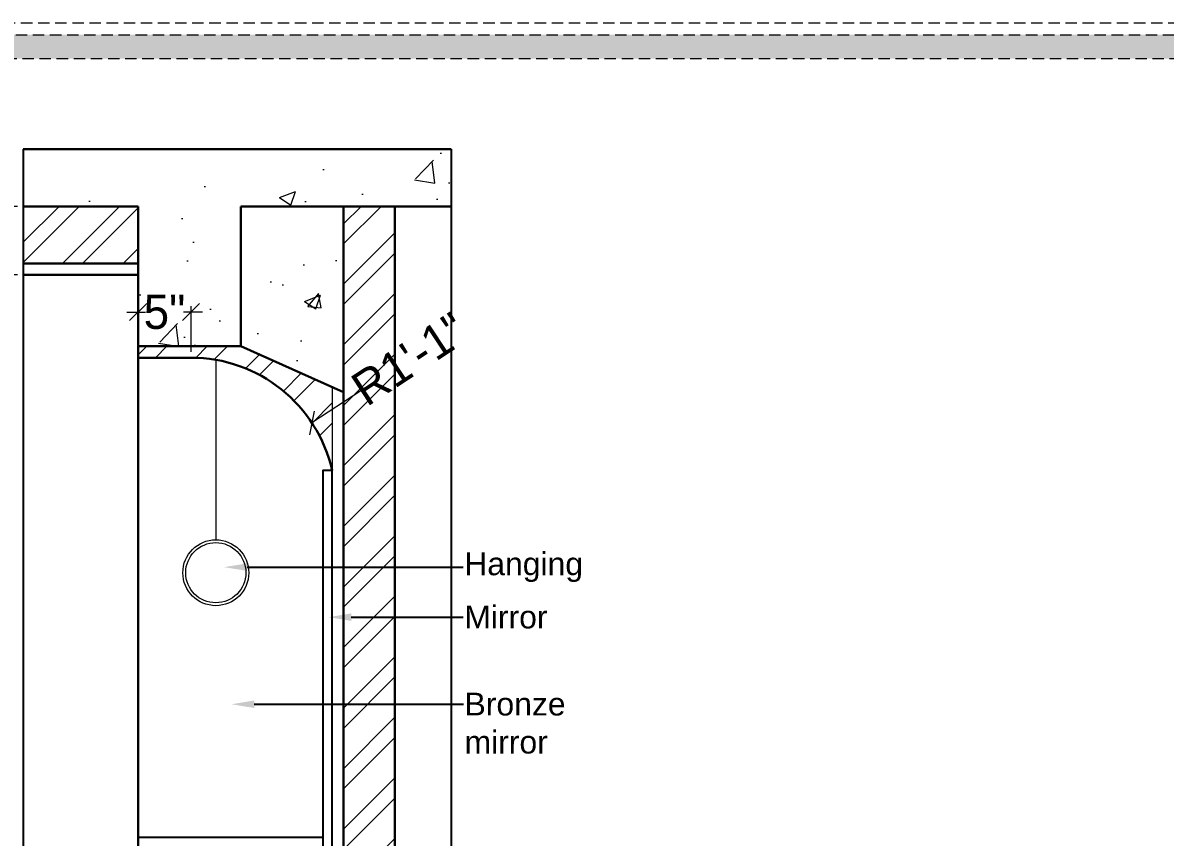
# Model space of a CAD drawing. Header units: millimetres. Extents: x 56222 to 3066687, y -650199 to -121287.
# Drawn here: x 150348.8 to 150448.9, y -183501.1 to -183429.7 of the extents above; entities that cross this region are included whole.
import ezdxf
from ezdxf import colors
from ezdxf.entities.mleader import LeaderData, LeaderLine
from ezdxf.math import Vec2, Vec3

# ---------------------------------------------------------------- set-up
doc = ezdxf.new("R2010")
doc.units = ezdxf.units.MM
doc.header["$MEASUREMENT"] = 0
doc.header["$PDMODE"] = 35
doc.linetypes.add('DASHED', pattern=[0.75, 0.5, -0.25])
doc.linetypes.add('DASHEDX2', pattern=[1.5, 1, -0.5])
doc.layers.get('Defpoints').update_dxf_attribs({"color": 220})
doc.layers.add('AR HATCH-7', color=7, linetype='Continuous')
doc.layers.add('str coll', color=6, linetype='Continuous')
for name, color, linetype, lineweight in [('dim05', 1, 'Continuous', 13), ('Dimension', 10, 'DASHEDX2', 20), ('FURNITURE', 32, 'Continuous', 9), ('furniture dimensions', 1, 'DASHED', 0), ('FURNITURE-1', 252, 'Continuous', 13), ('SECTION ( SLAB PLine )', 104, 'Continuous', 30), ('wall', 7, 'Continuous', 30), ('XX~SLAB ( BEAM )~ ( DIM )', 7, 'Continuous', 9)]:
    doc.layers.add(name, color=color, linetype=linetype, lineweight=lineweight)
doc.styles.add('century g', font='GOTHIC.TTF')
doc.styles.get("Standard").update_dxf_attribs({"font": 'arial.ttf', "height": 6})
doc.dimstyles.new('Archana', dxfattribs={"dimtxt": 2, "dimasz": 0.75, "dimexe": 0.5, "dimexo": 0.5, "dimgap": 0, "dimtad": 0, "dimzin": 0, "dimdsep": 46, "dimlunit": 4, "dimtxsty": 'century g', "dimblk": 'OBLIQUE', "dimcen": 0, "dimdle": 1, "dimclrd": 256, "dimclre": 256, "dimclrt": 256, "dimadec": 0, "dimazin": 0, "dimtfac": 1, "dimtofl": 0, "dimtmove": 1, "dimatfit": 3, "dimfxl": 1, "dimfxlon": 1, "dimtolj": 1, "dimtzin": 0, "dimlwd": -1, "dimlwe": -1, "dimarcsym": 0})

# ---------------------------------------------------------------- blocks, each defined once
blk = doc.blocks.new('_Oblique')
at = {"layer": 'wall', "color": 0, "lineweight": -2}
blk.add_line((-0.5, -0.5), (0.5, 0.5), dxfattribs=at)
blk = doc.blocks.new('*D1427')
at = {"layer": 'Defpoints', "color": 0, "linetype": 'Continuous', "lineweight": 25, "transparency": 16777216}
for p in [(150374.17, -183464.77, 0.02), (150363.57, -183471.76, 0.02)]:
    blk.add_point(p, dxfattribs=at)
at = {"layer": 'furniture dimensions', "color": 5, "linetype": 'Continuous', "transparency": 16777216}
blk.add_line((150378.45, -183461.96), (150374.17, -183464.77), dxfattribs=at)
at = {"layer": 'furniture dimensions', "color": 5, "linetype": 'Continuous', "transparency": 16777216, "xscale": 1.5, "yscale": 1.5, "zscale": 1.5, "rotation": 213.3644119918501}
blk.add_blockref('_Oblique', (150374.17, -183464.77), dxfattribs=at)
at = {"layer": 'furniture dimensions', "linetype": 'Continuous', "lineweight": 0, "transparency": 16777216, "insert": (150382.7, -183459.16), "char_height": 3, "attachment_point": 5, "rotation": 33.3644, "style": 'century g'}
blk.add_mtext('\\A1;R1\'-1"', dxfattribs=at)
blk = doc.blocks.new('*D1428')
at = {"layer": 'Defpoints', "color": 0, "linetype": 'Continuous', "lineweight": 25, "transparency": 16777216}
for p in [(150363.58, -183455.06), (150358.95, -183459.06, 0.05), (150363.58, -183459.06, 0.03)]:
    blk.add_point(p, dxfattribs=at)
at = {"layer": 'furniture dimensions', "color": 5, "linetype": 'ByBlock', "transparency": 16777216}
blk.add_line((150358.95, -183458.56), (150358.95, -183454.56), dxfattribs=at)
at = {"layer": 'furniture dimensions', "color": 5, "linetype": 'Continuous', "transparency": 16777216}
for p, q in [((150363.58, -183458.56), (150363.58, -183454.56)), ((150357.95, -183455.06), (150359.59, -183455.06)), ((150364.58, -183455.06), (150362.93, -183455.06))]:
    blk.add_line(p, q, dxfattribs=at)
at = {"layer": 'furniture dimensions', "color": 5, "linetype": 'Continuous', "transparency": 16777216, "xscale": 1.5, "yscale": 1.5, "zscale": 1.5, "rotation": 180}
blk.add_blockref('_Oblique', (150358.95, -183455.06), dxfattribs=at)
at = {"layer": 'furniture dimensions', "color": 5, "linetype": 'Continuous', "transparency": 16777216, "xscale": 1.5, "yscale": 1.5, "zscale": 1.5}
blk.add_blockref('_Oblique', (150363.58, -183455.06), dxfattribs=at)
at = {"layer": 'furniture dimensions', "linetype": 'Continuous', "lineweight": 0, "transparency": 16777216, "insert": (150361.26, -183455.06), "char_height": 3, "attachment_point": 5, "style": 'century g'}
blk.add_mtext('\\A1;5"', dxfattribs=at)
blk = doc.blocks.new('*D1431')
at = {"layer": 'Defpoints', "color": 0, "linetype": 'Continuous', "lineweight": 25, "transparency": 16777216}
for p in [(150348.88, -183445.81, 0), (150346.48, -183451.81), (150348.88, -183451.81)]:
    blk.add_point(p, dxfattribs=at)
at = {"layer": 'furniture dimensions', "color": 5, "linetype": 'Continuous', "transparency": 16777216}
for p, q in [((150346.48, -183444.81), (150346.48, -183447.19)), ((150346.48, -183452.81), (150346.48, -183450.42)), ((150348.38, -183451.81), (150345.98, -183451.81))]:
    blk.add_line(p, q, dxfattribs=at)
at = {"layer": 'furniture dimensions', "color": 5, "linetype": 'ByBlock', "transparency": 16777216}
blk.add_line((150348.38, -183445.81), (150345.98, -183445.81), dxfattribs=at)
at = {"layer": 'furniture dimensions', "color": 5, "linetype": 'Continuous', "transparency": 16777216, "xscale": 1.5, "yscale": 1.5, "zscale": 1.5}
for p, rotation in [((150346.48, -183445.81), 90), ((150346.48, -183451.81), 270)]:
    blk.add_blockref('_Oblique', p, dxfattribs=dict(at, rotation=rotation))
at = {"layer": 'furniture dimensions', "linetype": 'Continuous', "lineweight": 0, "transparency": 16777216, "insert": (150346.48, -183448.81), "char_height": 3, "attachment_point": 5, "rotation": 90, "style": 'century g'}
blk.add_mtext('\\A1;6"', dxfattribs=at)

msp = doc.modelspace()

# ---------------------------------------------------------------- hatches: boundary and pattern name
at = {"layer": 'AR HATCH-7', "lineweight": 0, "true_color": 0x939598, "transparency": 33554687}
h = msp.add_hatch(dxfattribs=at)
h.set_pattern_fill('ANSI32', color=252, scale=10)
h.set_pattern_definition([(45, (2556.1407, -2553.644), (-2.65165043, 2.65165043), []), (45, (2557.9084, -2553.644), (-2.65165043, 2.65165043), [])])
h.paths.add_polyline_path([(150381.45, -183445.808), (150376.95, -183445.808), (150376.95, -183569.808), (150381.45, -183569.808)])
at = {"layer": 'Dimension', "true_color": 0xd39e00, "transparency": 33554687}
h = msp.add_hatch(color=42, dxfattribs=at)
h.paths.add_polyline_path([(150198.226, -183430.774), (150198.226, -183639.724), (150495.083, -183639.724), (150495.083, -183430.774)])
h.paths.add_polyline_path([(150200.31, -183432.857), (150493, -183432.857), (150493, -183637.641), (150200.31, -183637.641)], flags=16)
at = {"layer": 'FURNITURE-1', "lineweight": 0, "true_color": 0xc7c8ca, "transparency": 33554687}
h = msp.add_hatch(dxfattribs=at)
h.set_pattern_fill('AR-CONC', color=9, scale=2)
h.set_pattern_definition([(50, (2556.14, -2574.383), (14.34520365, -1.2550427), [1.5, -16.5]), (355, (2556.14, -2574.383), (-2.7750267, 15.0438427), [1.2, -13.2]), (100.4514445, (2557.336, -2574.487), (11.5701769, 13.7887998), [1.2748038, -14.0228422]), (46.1842, (2556.14, -2570.383), (21.3448266, -3.3103856), [2.25, -24.75]), (96.635635, (2557.92, -2570.659), (18.693239, 19.482372), [1.9122068, -21.0342752]), (351.184164, (2556.14, -2570.383), (18.693239, 19.482372), [1.8, -19.8]), (21, (2558.14, -2571.383), (11.93814104, -8.0523778), [1.5, -16.5]), (326, (2558.14, -2571.383), (4.8663066, 14.5030009), [1.2, -13.2]), (71.451445, (2559.135, -2572.054), (16.8044475, 6.45062306), [1.2748038, -14.0228422]), (37.5, (2556.1405, -2574.383), (0.24319711, 6.65787708), [0, -13.04, 0, -13.4, 0, -13.25]), (7.5, (2556.1405, -2574.383), (5.26139075, 7.88823424), [0, -7.64, 0, -12.74, 0, -5.05]), (327.5, (2551.6805, -2574.383), (10.67644872, -0.45109743), [0, -5, 0, -15.6, 0, -20.7]), (317.5, (2549.68, -2574.383), (11.6637234, 2.00209965), [0, -6.5, 0, -10.36, 0, -14.7])])
h.paths.add_polyline_path([(150386.383, -183440.808), (150348.88, -183440.808), (150348.88, -183445.808), (150386.383, -183445.808)])
at = {"layer": 'FURNITURE-1', "lineweight": 0, "transparency": 33554572}
h = msp.add_hatch(dxfattribs=at)
h.set_pattern_fill('ANSI32', color=6, scale=10)
h.set_pattern_definition([(45, (2001.424, -4301.6642), (-2.65165043, 2.65165043), []), (45, (2003.192, -4301.6642), (-2.65165043, 2.65165043), [])])
h.paths.add_polyline_path([(150358.95, -183445.808), (150348.88, -183445.808), (150348.88, -183450.808), (150358.95, -183450.808)])
at = {"layer": 'FURNITURE-1', "lineweight": 0, "true_color": 0xc7c8ca, "transparency": 33554687}
h = msp.add_hatch(dxfattribs=at)
h.set_pattern_fill('AR-CONC', color=9, scale=2)
h.set_pattern_definition([(50, (2001.424, -4319.043), (14.34520365, -1.2550427), [1.5, -16.5]), (355, (2001.424, -4319.043), (-2.7750267, 15.0438427), [1.2, -13.2]), (100.4514445, (2002.62, -4319.147), (11.5701769, 13.7887998), [1.2748038, -14.0228422]), (46.1842, (2001.424, -4315.043), (21.3448266, -3.3103856), [2.25, -24.75]), (96.635635, (2003.203, -4315.318), (18.693239, 19.482372), [1.9122068, -21.0342752]), (351.184164, (2001.424, -4315.043), (18.693239, 19.482372), [1.8, -19.8]), (21, (2003.424, -4316.043), (11.93814104, -8.0523778), [1.5, -16.5]), (326, (2003.424, -4316.043), (4.8663066, 14.5030009), [1.2, -13.2]), (71.451445, (2004.419, -4316.714), (16.8044475, 6.45062306), [1.2748038, -14.0228422]), (37.5, (2001.424, -4319.0426), (0.24319711, 6.65787708), [0, -13.04, 0, -13.4, 0, -13.25]), (7.5, (2001.424, -4319.0426), (5.26139075, 7.88823424), [0, -7.64, 0, -12.74, 0, -5.05]), (327.5, (1996.964, -4319.0426), (10.67644872, -0.45109743), [0, -5, 0, -15.6, 0, -20.7]), (317.5, (1994.964, -4319.043), (11.6637234, 2.00209965), [0, -6.5, 0, -10.36, 0, -14.7])])
h.paths.add_polyline_path([(150367.95, -183445.808), (150358.95, -183445.808), (150358.95, -183458.06), (150367.95, -183458.06)])
h = msp.add_hatch(dxfattribs=at)
h.set_pattern_fill('AR-CONC', color=9, scale=2)
h.set_pattern_definition([(50, (1797.054, -4328.727), (14.34520365, -1.2550427), [1.5, -16.5]), (355, (1797.054, -4328.727), (-2.7750267, 15.0438427), [1.2, -13.2]), (100.4514445, (1798.249, -4328.831), (11.5701769, 13.7887998), [1.2748038, -14.0228422]), (46.1842, (1797.054, -4324.727), (21.3448266, -3.3103856), [2.25, -24.75]), (96.635635, (1798.832, -4325.003), (18.693239, 19.482372), [1.9122068, -21.0342752]), (351.184164, (1797.054, -4324.727), (18.693239, 19.482372), [1.8, -19.8]), (21, (1799.054, -4325.727), (11.93814104, -8.0523778), [1.5, -16.5]), (326, (1799.054, -4325.727), (4.8663066, 14.5030009), [1.2, -13.2]), (71.451445, (1800.048, -4326.398), (16.8044475, 6.45062306), [1.2748038, -14.0228422]), (37.5, (1797.0536, -4328.727), (0.24319711, 6.65787708), [0, -13.04, 0, -13.4, 0, -13.25]), (7.5, (1797.0536, -4328.727), (5.26139075, 7.88823424), [0, -7.64, 0, -12.74, 0, -5.05]), (327.5, (1792.5936, -4328.727), (10.67644872, -0.45109743), [0, -5, 0, -15.6, 0, -20.7]), (317.5, (1790.594, -4328.727), (11.6637234, 2.00209965), [0, -6.5, 0, -10.36, 0, -14.7])])
h.paths.add_polyline_path([(150376.95, -183445.808), (150367.95, -183445.808), (150367.95, -183458.06), (150376.95, -183462.084)])
at = {"layer": 'FURNITURE-1', "lineweight": 0, "transparency": 33554572}
h = msp.add_hatch(dxfattribs=at)
h.set_pattern_fill('ANSI32', color=6, scale=10)
h.set_pattern_definition([(45, (1948.3334, -4295.1377), (-2.65165043, 2.65165043), []), (45, (1950.101, -4295.1377), (-2.65165043, 2.65165043), [])])
h.paths.add_polyline_path([(150367.95, -183458.06), (150358.95, -183458.06), (150358.95, -183459.06), (150363.56, -183459.06, -0.3502556), (150375.95, -183468.939), (150375.95, -183461.637)])

# ---------------------------------------------------------------- linework, layer by layer
at = {"layer": 'Dimension', "color": 42, "true_color": 0xd39e00, "transparency": 33554687, "elevation": -0.041}
for points in [[(150197.185, -183429.732), (150496.125, -183429.732), (150496.125, -183640.766), (150197.185, -183640.766)], [(150198.226, -183430.774), (150495.083, -183430.774), (150495.083, -183639.724), (150198.226, -183639.724)], [(150200.31, -183432.857), (150493, -183432.857), (150493, -183637.641), (150200.31, -183637.641)]]:
    msp.add_lwpolyline(points, close=True, dxfattribs=at)
at = {"layer": 'FURNITURE', "lineweight": 25, "transparency": 33554687}
msp.add_line((150358.95, -183501.057, -0.16), (150375.123, -183501.057, -0.16), dxfattribs=at)
at = {"layer": 'FURNITURE', "color": 252, "lineweight": 25, "true_color": 0x939598, "transparency": 33554687}
for points, elevation in [([(150348.88, -183440.808), (150348.88, -183502.226), (150346.958, -183503.281), (150351.075, -183503.531), (150348.88, -183504.555), (150348.88, -183574.953)], -0.155), ([(150386.383, -183440.808), (150386.383, -183502.226), (150384.461, -183503.281), (150388.578, -183503.531), (150386.383, -183504.555), (150386.383, -183574.953)], -0.065)]:
    msp.add_lwpolyline(points, dxfattribs=dict(at, elevation=elevation))
at = {"layer": 'FURNITURE', "color": 5, "lineweight": 25, "transparency": 33554687, "elevation": -0.16}
msp.add_lwpolyline([(150375.95, -183468.939), (150375.123, -183468.939), (150375.123, -183529.057), (150375.95, -183529.057)], close=True, dxfattribs=at)
at = {"layer": 'furniture dimensions', "color": 18, "linetype": 'Continuous', "lineweight": 0, "true_color": 0x000000, "transparency": 33554687}
msp.add_line((150365.751, -183459.249, -0.137), (150365.751, -183475.011, -0.137), dxfattribs=at)
msp.add_circle((150365.751, -183477.896, -0.137), 2.885, dxfattribs=at)
at = {"layer": 'furniture dimensions', "color": 3, "linetype": 'Continuous', "lineweight": 0, "transparency": 33554687}
msp.add_circle((150365.751, -183477.896, -0.137), 2.635, dxfattribs=at)
at = {"layer": 'SECTION ( SLAB PLine )', "color": 1, "transparency": 33554687}
for p, q in [((150348.88, -183440.808, -0.094), (150386.383, -183440.808, -0.005)), ((150348.88, -183445.808, -0.094), (150358.95, -183445.808, -0.07)), ((150367.95, -183445.808, -0.049), (150386.383, -183445.808, -0.005)), ((150367.95, -183458.06, -0.137), (150376.95, -183462.084, -0.137))]:
    msp.add_line(p, q, dxfattribs=at)
at = {"layer": 'SECTION ( SLAB PLine )', "color": 18, "lineweight": 0, "true_color": 0x000000, "transparency": 33554687}
msp.add_line((150375.95, -183461.637, -0.16), (150375.95, -183537.808, -0.16), dxfattribs=at)
at = {"layer": 'SECTION ( SLAB PLine )', "color": 1, "transparency": 33554687, "elevation": -0.137}
msp.add_lwpolyline([(150358.95, -183445.808), (150358.95, -183458.06), (150367.95, -183458.06), (150367.95, -183445.808)], dxfattribs=at)
at = {"layer": 'str coll', "lineweight": 30, "transparency": 33554687}
for p, q in [((150358.95, -183450.808, -0.16), (150348.88, -183450.808, -0.16)), ((150358.95, -183451.808, -0.16), (150348.88, -183451.808, -0.16)), ((150358.95, -183459.06, -0.106), (150358.95, -183458.06, -0.137)), ((150363.577, -183459.06, -0.132), (150358.95, -183459.06, -0.106))]:
    msp.add_line(p, q, dxfattribs=at)
msp.add_arc((150363.569, -183471.758, -0.137), 12.699, 12.8254, 90, dxfattribs=at)
at = {"layer": 'XX~SLAB ( BEAM )~ ( DIM )', "lineweight": 30, "transparency": 33554687}
for p, q in [((150354.45, -183445.808, -0.099), (150358.95, -183445.808, -0.099)), ((150358.95, -183445.808, -0.099), (150358.95, -183569.808, -0.16))]:
    msp.add_line(p, q, dxfattribs=at)
at = {"layer": 'XX~SLAB ( BEAM )~ ( DIM )', "lineweight": 30, "transparency": 33554687, "elevation": -0.16}
msp.add_lwpolyline([(150376.95, -183445.808), (150381.45, -183445.808), (150381.45, -183569.808), (150376.95, -183569.808)], close=True, dxfattribs=at)

# ---------------------------------------------------------------- dimensions: what is measured, and where the dimension line sits
at = {"layer": 'furniture dimensions', "color": 5, "linetype": 'Continuous', "lineweight": 0, "transparency": 33554687}
dim = msp.add_linear_dim(base=(150346.478, -183451.808, -0.16), p1=(150348.88, -183445.808, -0.155), p2=(150348.88, -183451.808, -0.16), angle=90, dimstyle='Archana', override={"dimtxt": 3, "dimasz": 1.5, "dimdec": 0, "dimclrd": 5, "dimclre": 5, "dimfxl": 4}, dxfattribs=at)
dim.commit()
dim.dimension.update_dxf_attribs({"geometry": '*D1431', "text_midpoint": (150346.478, -183448.808, -0.16)})
dim = msp.add_linear_dim(base=(150363.577, -183455.063, -0.16), p1=(150358.95, -183459.06, -0.106), p2=(150363.577, -183459.06, -0.132), dimstyle='Archana', override={"dimtxt": 3, "dimasz": 1.5, "dimdec": 0, "dimclrd": 5, "dimclre": 5, "dimfxl": 4}, dxfattribs=at)
dim.commit()
dim.dimension.update_dxf_attribs({"geometry": '*D1428', "text_midpoint": (150361.264, -183455.063, -0.16)})
dim = msp.add_radius_dim(center=(150363.569, -183471.758, -0.137), mpoint=(150374.174, -183464.775, -0.137), dimstyle='Archana', override={"dimtxt": 3, "dimasz": 1.5, "dimdec": 0, "dimclrd": 5, "dimclre": 5, "dimfxl": 4}, dxfattribs=at)
dim.commit()
dim.dimension.update_dxf_attribs({"geometry": '*D1427', "text_midpoint": (150382.704, -183459.158, -0.16), "dimtype": 164})

# ---------------------------------------------------------------- leaders
at = {"layer": 'dim05', "color": 1, "lineweight": 0, "transparency": 33554687}
ml = msp.add_multileader_mtext('Standard', dxfattribs=at)
ml.set_content('Hanging', color=1)
ml.set_leader_properties(color=5)
ml.build(insert=Vec2(0, 0))
ml.multileader.update_dxf_attribs({"text_right_attachment_type": 6, "dogleg_length": 0.36, "arrow_head_size": 2})
ctx = ml.context
ctx.base_point, ctx.char_height, ctx.arrow_head_size, ctx.landing_gap_size, ctx.plane_origin = Vec3(150387.429, -183477.407, -0.155), 2, 2, 0.09, Vec3(150383.584, -183477.407, -0.155)
ctx.right_attachment = 6
notes = []
notes.append((ctx, [(0, (1, 1, 0), (150387.069, -183477.407, -0.155), (1, 0), 0.36, [(0, [(150366.49, -183477.407, -0.155)], 0, [])])]))
ctx.mtext.insert, ctx.mtext.width, ctx.mtext.flow_direction = Vec3(150387.519, -183476.113, -0.155), 14.68213, 5
ml = msp.add_multileader_mtext('Standard', dxfattribs=at)
ml.set_content('Mirror', color=1)
ml.set_leader_properties(color=5)
ml.build(insert=Vec2(0, 0))
ml.multileader.update_dxf_attribs({"text_right_attachment_type": 6, "dogleg_length": 0.36, "arrow_head_size": 2})
ctx = ml.context
ctx.base_point, ctx.char_height, ctx.arrow_head_size, ctx.landing_gap_size, ctx.plane_origin = Vec3(150387.429, -183481.789, -0.155), 2, 2, 0.09, Vec3(150383.584, -183481.789, -0.155)
ctx.right_attachment = 6
notes.append((ctx, [(0, (1, 1, 0), (150387.069, -183481.789, -0.155), (1, 0), 0.36, [(0, [(150375.623, -183481.789, -0.155)], 0, [])])]))
ctx.mtext.insert, ctx.mtext.width, ctx.mtext.flow_direction = Vec3(150387.519, -183480.772, -0.155), 14.68213, 5
ml = msp.add_multileader_mtext('Standard', dxfattribs=at)
ml.set_content('Bronze mirror', color=1)
ml.set_leader_properties(color=5)
ml.build(insert=Vec2(0, 0))
ml.multileader.update_dxf_attribs({"text_right_attachment_type": 6, "dogleg_length": 0.36, "arrow_head_size": 2})
ctx = ml.context
ctx.base_point, ctx.char_height, ctx.arrow_head_size, ctx.landing_gap_size, ctx.plane_origin = Vec3(150387.453, -183489.415, -0.03), 2, 2, 0.09, Vec3(150372.322, -183489.415, -0.03)
ctx.right_attachment = 6
notes.append((ctx, [(0, (1, 1, 0), (150387.093, -183489.415, -0.03), (1, 0), 0.36, [(0, [(150367.118, -183489.415, -0.03)], 0, [])])]))
ctx.mtext.insert, ctx.mtext.width, ctx.mtext.flow_direction = Vec3(150387.543, -183488.398, -0.03), 14.68213, 5
for ctx, leaders in notes:
    for number, flags, end, landing, length, lines in leaders:
        leader = LeaderData()
        leader.index, (leader.has_last_leader_line, leader.has_dogleg_vector, leader.attachment_direction) = number, flags
        leader.last_leader_point, leader.dogleg_vector, leader.dogleg_length = Vec3(end), Vec3(landing), length
        for number, points, colour, breaks in lines:
            line = LeaderLine()
            line.index, line.vertices, line.color, line.breaks = number, Vec3.list(points), colors.encode_raw_color(colour), breaks
            leader.lines.append(line)
        ctx.leaders.append(leader)

doc.saveas('drawing.dxf')
